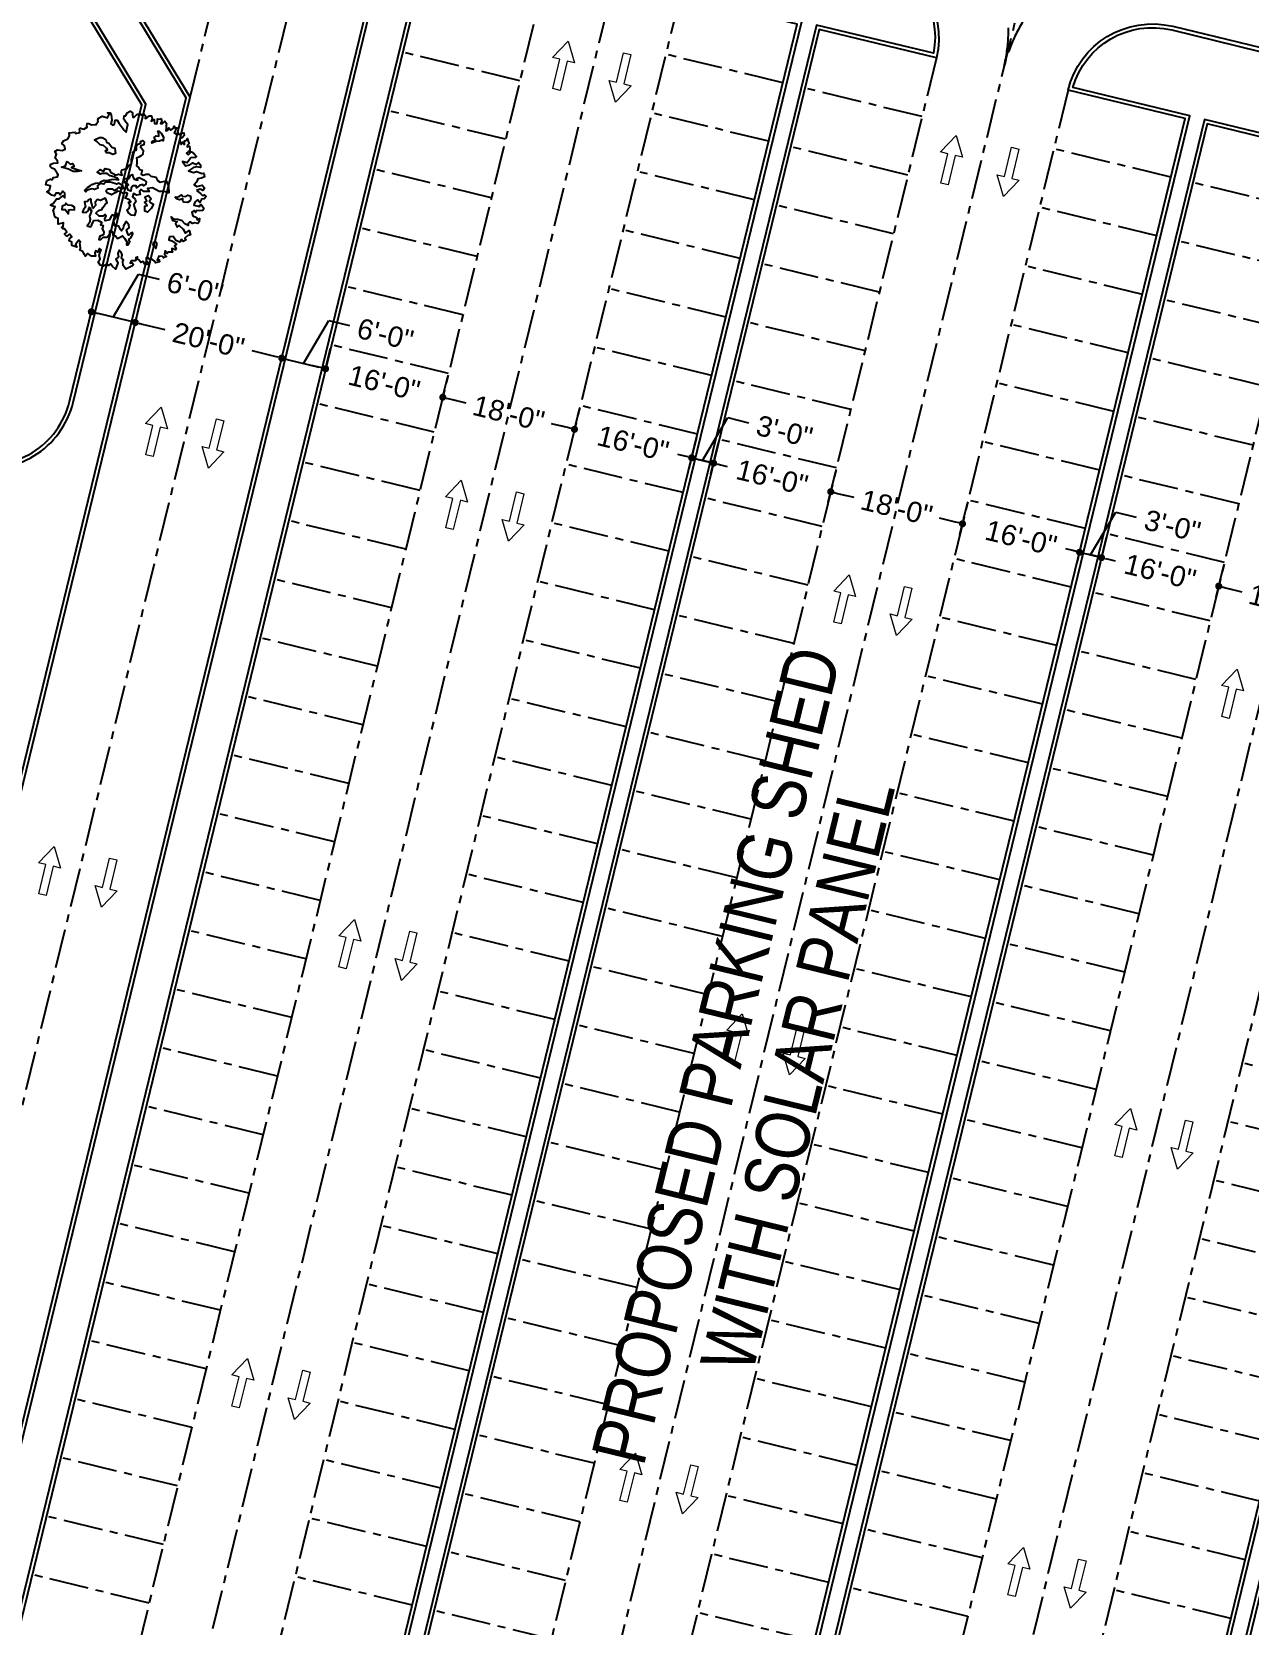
# Model space of a CAD drawing. Header units: inches. Extents: x -48022 to 80112, y -8164 to 5118.
# Drawn here: x 68149 to 70088, y 255 to 2793 of the extents above; entities that cross this region are included whole.
import ezdxf

# ---------------------------------------------------------------- set-up
doc = ezdxf.new("R2010")
doc.units = ezdxf.units.IN
doc.header["$LTSCALE"] = 10
doc.header["$PDMODE"] = 32
doc.linetypes.add('Amconstr', pattern=[9999, 9999, 0])
doc.linetypes.add('CENTER', pattern=[2, 1.25, -0.25, 0.25, -0.25])
doc.layers.add('07--DIM-3', color=3, linetype='Continuous', lineweight=35)
doc.layers.add('1_CAR', color=1, linetype='Continuous', lineweight=0)
for name, color, linetype in [('1_DIM', 1, 'Continuous'), ('1_TEXT', 3, 'Continuous'), ('ROAD CL', 251, 'CENTER'), ('roads & footpath', 161, 'Continuous'), ('trees', 109, 'Continuous'), ('WALL', 4, 'Continuous')]:
    doc.layers.add(name, color=color, linetype=linetype)
doc.styles.add('ARC_IMP 001 1_1', font='ARIALN.TTF', dxfattribs={"height": 0.078125})
doc.styles.get("Standard").update_dxf_attribs({"font": 'sanss___.ttf'})
doc.styles.add('TIME NEW', font='times.ttf')
doc.dimstyles.new('Copy of Dim 1-32', dxfattribs={"dimtxt": 120, "dimasz": 96, "dimexe": 96, "dimexo": 96, "dimgap": 24, "dimtad": 1, "dimdec": 0, "dimzin": 3, "dimdsep": 46, "dimlunit": 4, "dimtxsty": 'TIME NEW', "dimblk": 'ARCHTICK', "dimcen": 24, "dimdle": 96, "dimclrd": 1, "dimclre": 1, "dimclrt": 3, "dimadec": 0, "dimazin": 0, "dimtfac": 1, "dimtdec": 0, "dimtofl": 0, "dimtmove": 0, "dimatfit": 3, "dimfxl": 0, "dimtolj": 1, "dimtzin": 0, "dimarcsym": 0})
doc.dimstyles.new('STANDARD_WS', dxfattribs={"dimscale": 180, "dimtxt": 0.18, "dimasz": 0.0625, "dimexe": 0.1875, "dimexo": 0.0625, "dimgap": 0.09375, "dimtad": 0, "dimdec": 0, "dimzin": 3, "dimdsep": 46, "dimlunit": 4, "dimtxsty": 'Standard', "dimblk": 'DOT', "dimcen": 0.09375, "dimadec": 3, "dimazin": 0, "dimtfac": 1, "dimtdec": 0, "dimtofl": 0, "dimtmove": 1, "dimatfit": 3, "dimldrblk": 'CLOSED', "dimfxl": 0, "dimfrac": 2, "dimtolj": 1, "dimtzin": 3, "dimarcsym": 0})

# ---------------------------------------------------------------- blocks, each defined once
blk = doc.blocks.new('_ArchTick')
at = {"color": 0, "const_width": 0.15}
blk.add_lwpolyline([(-0.5, -0.5), (0.5, 0.5)], dxfattribs=at)
blk = doc.blocks.new('*D17')
at = {"layer": '07--DIM-3', "color": 1, "linetype": 'Amconstr', "lineweight": -2, "transparency": 16777216}
for p, q in [((71848.7, 4872.3), (71815.1, 5117.5)), ((55388.5, 2769.5), (71923.3, 5035.4)), ((55504.2, 2632.4), (55470.6, 2877.6))]:
    blk.add_line(p, q, dxfattribs=at)
at = {"layer": 'Defpoints', "color": 0, "linetype": 'Amconstr', "transparency": 16777216}
for p in [(71828.1, 5022.4), (71861.8, 4777.2), (55517.2, 2537.3)]:
    blk.add_point(p, dxfattribs=at)
at = {"layer": '07--DIM-3', "color": 1, "linetype": 'Amconstr', "lineweight": -2, "transparency": 16777216, "xscale": 96, "yscale": 96, "zscale": 96}
for p, rotation in [((71828.1, 5022.4), 7.80334522776029), ((55483.6, 2782.5), 187.8033452277602)]:
    blk.add_blockref('_ArchTick', p, dxfattribs=dict(at, rotation=rotation))
at = {"layer": '07--DIM-3', "color": 3, "linetype": 'Amconstr', "lineweight": 25, "transparency": 16777216, "insert": (63644.3, 3986.9), "char_height": 120, "attachment_point": 5, "rotation": 7.8033, "style": 'TIME NEW'}
blk.add_mtext('\\A1;1374\'-9"', dxfattribs=at)
blk = doc.blocks.new('*U85')
at = {"layer": 'ROAD CL', "ltscale": 5}
blk.add_line((96.4, 0), (96.4, -192), dxfattribs=at)
blk = doc.blocks.new('*U86')
at = {"layer": 'WALL', "color": 0, "linetype": 'ByBlock', "lineweight": -2, "transparency": 16777216, "rotation": 256.3163327777917}
for p in [(68949.4, 2808.8), (68926.7, 2715.5), (68904, 2622.3), (68881.3, 2529), (68858.6, 2435.7), (68835.9, 2342.4), (68813.2, 2249.2), (68790.5, 2155.9), (68767.8, 2062.6), (68745.1, 1969.3), (68722.3, 1876.1), (68699.6, 1782.8), (68676.9, 1689.5), (68654.2, 1596.2), (68631.5, 1502.9), (68608.8, 1409.7), (68586.1, 1316.4), (68563.4, 1223.1), (68540.7, 1129.8), (68518, 1036.6), (68495.2, 943.3), (68472.5, 850), (68449.8, 756.7), (68427.1, 663.5), (68404.4, 570.2), (68381.7, 476.9), (68359, 383.6)]:
    blk.add_blockref('*U85', p, dxfattribs=at)
blk = doc.blocks.new('*U87')
at = {"layer": 'ROAD CL', "ltscale": 5}
blk.add_line((96.3, 0), (96.3, -192), dxfattribs=at)
blk = doc.blocks.new('*U88')
at = {"layer": 'WALL', "color": 0, "linetype": 'ByBlock', "lineweight": -2, "transparency": 16777216, "rotation": 256.3163001479201}
for p in [(69590.1, 2751.5), (69567.4, 2658.2), (69544.6, 2564.9), (69521.9, 2471.7), (69499.2, 2378.4), (69476.5, 2285.1), (69453.8, 2191.8), (69431.1, 2098.6), (69408.4, 2005.3), (69385.7, 1912), (69363, 1818.7), (69340.3, 1725.5), (69317.5, 1632.2), (69294.8, 1538.9), (69272.1, 1445.6), (69249.4, 1352.4), (69226.7, 1259.1), (69204, 1165.8), (69181.3, 1072.5), (69158.6, 979.3), (69135.9, 886), (69113.2, 792.7), (69090.4, 699.4), (69067.7, 606.2), (69045, 512.9), (69022.3, 419.6), (68999.6, 326.3)]:
    blk.add_blockref('*U87', p, dxfattribs=at)
blk = doc.blocks.new('*U89')
at = {"layer": 'ROAD CL', "ltscale": 5}
blk.add_line((95.8, 192), (95.8, 0), dxfattribs=at)
blk = doc.blocks.new('*U90')
at = {"layer": 'WALL', "color": 0, "linetype": 'ByBlock', "lineweight": -2, "transparency": 16777216, "rotation": 256.3163327777917}
for p in [(69181.9, 2850.3), (69159.2, 2757.1), (69136.4, 2663.8), (69113.7, 2570.5), (69091, 2477.2), (69068.3, 2384), (69045.6, 2290.7), (69022.9, 2197.4), (69000.2, 2104.1), (68977.5, 2010.9), (68954.8, 1917.6), (68932.1, 1824.3), (68909.3, 1731), (68886.6, 1637.8), (68863.9, 1544.5), (68841.2, 1451.2), (68818.5, 1357.9), (68795.8, 1264.7), (68773.1, 1171.4), (68750.4, 1078.1), (68727.7, 984.8), (68705, 891.6), (68682.2, 798.3), (68659.5, 705), (68636.8, 611.7), (68614.1, 518.5), (68591.4, 425.2)]:
    blk.add_blockref('*U89', p, dxfattribs=at)
blk = doc.blocks.new('*U91')
at = {"layer": 'ROAD CL', "ltscale": 5}
blk.add_line((95.8, 192), (95.8, 0), dxfattribs=at)
blk = doc.blocks.new('*U92')
at = {"layer": 'WALL', "color": 0, "linetype": 'ByBlock', "lineweight": -2, "transparency": 16777216, "rotation": 256.3163327777918}
for p in [(69799.8, 2699.9), (69777.1, 2606.6), (69754.4, 2513.3), (69731.7, 2420.1), (69709, 2326.8), (69686.3, 2233.5), (69663.5, 2140.2), (69640.8, 2047), (69618.1, 1953.7), (69595.4, 1860.4), (69572.7, 1767.1), (69550, 1673.9), (69527.3, 1580.6), (69504.6, 1487.3), (69481.9, 1394), (69459.2, 1300.8), (69436.4, 1207.5), (69413.7, 1114.2), (69391, 1020.9), (69368.3, 927.7), (69345.6, 834.4), (69322.9, 741.1), (69300.2, 647.8), (69277.5, 554.6), (69254.8, 461.3), (69232.1, 368)]:
    blk.add_blockref('*U91', p, dxfattribs=at)
blk = doc.blocks.new('*U93')
at = {"layer": 'ROAD CL', "ltscale": 5}
blk.add_line((96.3, 0), (96.3, -192), dxfattribs=at)
blk = doc.blocks.new('*U94')
at = {"layer": 'WALL', "color": 0, "linetype": 'ByBlock', "lineweight": -2, "transparency": 16777216, "rotation": 256.3163327777918}
for p in [(70208, 2601), (70185.3, 2507.8), (70162.6, 2414.5), (70139.9, 2321.2), (70117.2, 2227.9), (70094.5, 2134.7), (70071.8, 2041.4), (70049, 1948.1), (70026.3, 1854.8), (70003.6, 1761.6), (69980.9, 1668.3), (69958.2, 1575), (69935.5, 1481.7), (69912.8, 1388.5), (69890.1, 1295.2), (69867.4, 1201.9), (69844.7, 1108.6), (69821.9, 1015.4), (69799.2, 922.1), (69776.5, 828.8), (69753.8, 735.5), (69731.1, 642.3), (69708.4, 549), (69685.7, 455.7), (69663, 362.4)]:
    blk.add_blockref('*U93', p, dxfattribs=at)
blk = doc.blocks.new('*U95')
at = {"layer": 'ROAD CL', "ltscale": 5}
blk.add_line((95.8, 192), (95.8, 0), dxfattribs=at)
blk = doc.blocks.new('*U96')
at = {"layer": 'WALL', "color": 0, "linetype": 'ByBlock', "lineweight": -2, "transparency": 16777216, "rotation": 256.3163327777918}
for p in [(70099.8, 1243.6), (70077.1, 1150.3), (70054.4, 1057), (70031.7, 963.8), (70009, 870.5), (69986.3, 777.2), (69963.6, 683.9), (69940.8, 590.7), (69918.1, 497.4), (69895.4, 404.1)]:
    blk.add_blockref('*U95', p, dxfattribs=at)
blk = doc.blocks.new('Arpls006')
at = {"color": 0, "linetype": 'ByBlock'}
for points in [[(0.447, -0.01), (0.473, -0.029), (0.486, -0.042), (0.499, -0.037), (0.509, -0.049), (0.495, -0.063), (0.479, -0.065), (0.468, -0.087), (0.453, -0.07), (0.436, -0.085), (0.431, -0.103), (0.468, -0.112), (0.459, -0.112), (0.477, -0.099), (0.493, -0.122), (0.486, -0.138), (0.466, -0.14), (0.45, -0.138), (0.441, -0.151), (0.432, -0.138), (0.418, -0.148), (0.423, -0.171), (0.447, -0.181), (0.452, -0.196), (0.466, -0.189), (0.464, -0.21), (0.455, -0.219), (0.437, -0.216), (0.421, -0.219), (0.404, -0.21), (0.395, -0.219), (0.393, -0.233), (0.373, -0.223), (0.355, -0.203), (0.328, -0.194), (0.305, -0.192), (0.285, -0.178), (0.294, -0.201), (0.325, -0.208), (0.314, -0.223), (0.325, -0.244), (0.337, -0.232), (0.362, -0.257), (0.377, -0.282), (0.4, -0.264), (0.409, -0.292), (0.391, -0.296), (0.373, -0.314), (0.382, -0.325), (0.362, -0.334), (0.352, -0.321), (0.341, -0.339), (0.316, -0.328), (0.298, -0.303), (0.275, -0.305), (0.271, -0.325), (0.291, -0.33), (0.32, -0.352), (0.307, -0.362), (0.318, -0.379), (0.314, -0.387), (0.291, -0.38), (0.289, -0.391), (0.294, -0.403), (0.282, -0.403), (0.267, -0.403), (0.261, -0.411), (0.248, -0.395), (0.244, -0.418), (0.257, -0.43), (0.237, -0.439), (0.23, -0.43), (0.207, -0.428), (0.196, -0.454), (0.209, -0.452), (0.212, -0.465), (0.185, -0.471), (0.178, -0.459), (0.158, -0.443), (0.15, -0.454), (0.14, -0.438), (0.126, -0.439), (0.126, -0.461), (0.146, -0.47), (0.135, -0.481), (0.119, -0.479), (0.108, -0.463), (0.092, -0.468), (0.08, -0.452), (0.06, -0.436), (0.071, -0.432), (0.056, -0.459), (0.031, -0.459), (0.024, -0.473), (0.037, -0.47), (0.045, -0.482), (0.04, -0.49), (-0.004, -0.511), (-0.02, -0.487), (-0.023, -0.463), (-0.017, -0.452), (-0.031, -0.441), (-0.026, -0.42), (-0.033, -0.402), (-0.046, -0.391), (-0.055, -0.411), (-0.05, -0.432), (-0.067, -0.447), (-0.06, -0.457), (-0.053, -0.473), (-0.069, -0.511), (-0.087, -0.493), (-0.101, -0.477), (-0.114, -0.487), (-0.126, -0.477), (-0.148, -0.491), (-0.166, -0.486), (-0.18, -0.465), (-0.166, -0.445), (-0.174, -0.425), (-0.166, -0.403), (-0.16, -0.387), (-0.171, -0.379), (-0.183, -0.403), (-0.194, -0.393), (-0.2, -0.406), (-0.196, -0.428), (-0.221, -0.428), (-0.246, -0.411), (-0.261, -0.428), (-0.271, -0.412), (-0.278, -0.398), (-0.296, -0.391), (-0.291, -0.38), (-0.294, -0.357), (-0.296, -0.344), (-0.291, -0.339), (-0.302, -0.327), (-0.323, -0.354), (-0.316, -0.37), (-0.348, -0.36), (-0.348, -0.339), (-0.364, -0.33), (-0.359, -0.311), (-0.347, -0.305), (-0.363, -0.289), (-0.38, -0.301), (-0.382, -0.301), (-0.393, -0.287), (-0.379, -0.275), (-0.393, -0.253), (-0.404, -0.255), (-0.412, -0.244), (-0.402, -0.239), (-0.4, -0.216), (-0.434, -0.225), (-0.434, -0.207), (-0.434, -0.189), (-0.445, -0.185), (-0.455, -0.178), (-0.458, -0.169), (-0.463, -0.14), (-0.468, -0.137), (-0.464, -0.133), (-0.454, -0.114), (-0.474, -0.108), (-0.482, -0.101), (-0.463, -0.09), (-0.445, -0.063), (-0.427, -0.063), (-0.404, -0.043), (-0.391, -0.056), (-0.391, -0.027), (-0.404, -0.013), (-0.422, -0.038), (-0.429, -0.027), (-0.45, -0.027), (-0.458, -0.043), (-0.475, -0.04), (-0.482, -0.033), (-0.506, -0.019), (-0.49, -0.008), (-0.482, 0.019), (-0.513, 0.026), (-0.507, 0.055), (-0.484, 0.062), (-0.472, 0.058), (-0.464, 0.074), (-0.438, 0.078), (-0.434, 0.09), (-0.441, 0.101), (-0.458, 0.126), (-0.475, 0.132), (-0.486, 0.144), (-0.48, 0.159), (-0.464, 0.164), (-0.436, 0.166), (-0.438, 0.18), (-0.454, 0.196), (-0.445, 0.221), (-0.455, 0.239), (-0.439, 0.25), (-0.409, 0.246), (-0.389, 0.253), (-0.393, 0.275), (-0.411, 0.289), (-0.4, 0.307), (-0.373, 0.32), (-0.361, 0.339), (-0.364, 0.357), (-0.325, 0.361), (-0.323, 0.354), (-0.296, 0.359), (-0.296, 0.37), (-0.298, 0.384), (-0.293, 0.388), (-0.291, 0.388), (-0.271, 0.381), (-0.25, 0.393), (-0.252, 0.4), (-0.25, 0.418), (-0.239, 0.418), (-0.221, 0.409), (-0.189, 0.411), (-0.189, 0.417), (-0.18, 0.429), (-0.182, 0.438), (-0.177, 0.452), (-0.153, 0.463), (-0.119, 0.454), (-0.11, 0.474), (-0.119, 0.485), (-0.103, 0.485), (-0.096, 0.472), (-0.092, 0.439), (-0.098, 0.415), (-0.087, 0.406), (-0.076, 0.413), (-0.072, 0.438), (-0.058, 0.439), (-0.046, 0.417), (-0.013, 0.374), (-0.001, 0.363), (0.01, 0.411), (-0.004, 0.425), (-0.015, 0.445), (-0.013, 0.466), (-0.003, 0.465)], [(-0.003, 0.465), (0.006, 0.486), (0.024, 0.495), (0.039, 0.485), (0.039, 0.472), (0.042, 0.458), (0.051, 0.458), (0.067, 0.474), (0.088, 0.481), (0.092, 0.472), (0.101, 0.472), (0.112, 0.479), (0.123, 0.465), (0.121, 0.45), (0.128, 0.452), (0.148, 0.465), (0.16, 0.466), (0.164, 0.45), (0.158, 0.433), (0.178, 0.443), (0.18, 0.417), (0.194, 0.415), (0.198, 0.433), (0.198, 0.447), (0.217, 0.445), (0.223, 0.449), (0.226, 0.433), (0.217, 0.418), (0.231, 0.418), (0.246, 0.433), (0.257, 0.418), (0.253, 0.404), (0.253, 0.39), (0.251, 0.371), (0.264, 0.375), (0.271, 0.39), (0.284, 0.375), (0.3, 0.388), (0.305, 0.4), (0.31, 0.39), (0.323, 0.39), (0.314, 0.374), (0.305, 0.357), (0.321, 0.345), (0.328, 0.359), (0.334, 0.347), (0.35, 0.354), (0.366, 0.357), (0.369, 0.341), (0.357, 0.327), (0.342, 0.32), (0.342, 0.304), (0.35, 0.284), (0.357, 0.298), (0.371, 0.284), (0.371, 0.306), (0.385, 0.311), (0.389, 0.322), (0.395, 0.302), (0.4, 0.289), (0.389, 0.279), (0.388, 0.268), (0.402, 0.273), (0.404, 0.255), (0.404, 0.244), (0.393, 0.237), (0.384, 0.228), (0.393, 0.217), (0.404, 0.228), (0.415, 0.236), (0.432, 0.223), (0.448, 0.207), (0.441, 0.201), (0.412, 0.198), (0.398, 0.182), (0.388, 0.166), (0.357, 0.176), (0.377, 0.148), (0.404, 0.153), (0.423, 0.166), (0.447, 0.155), (0.459, 0.169), (0.472, 0.153), (0.472, 0.137), (0.45, 0.141), (0.429, 0.137), (0.396, 0.116), (0.429, 0.105), (0.447, 0.112), (0.484, 0.098), (0.493, 0.1), (0.499, 0.078), (0.479, 0.068), (0.455, 0.064), (0.448, 0.044), (0.432, 0.026), (0.45, 0.015), (0.484, 0.024), (0.499, 0.008), (0.488, -0.01), (0.47, -0.001), (0.447, -0.01)]]:
    blk.add_lwpolyline(points, dxfattribs=at)
for points in [[(-0.171, 0.327), (-0.153, 0.329), (-0.13, 0.316), (-0.126, 0.298), (-0.112, 0.291), (-0.092, 0.266), (-0.073, 0.261), (-0.069, 0.227), (-0.085, 0.22), (-0.11, 0.23), (-0.126, 0.23), (-0.133, 0.245), (-0.119, 0.25), (-0.126, 0.261), (-0.146, 0.277), (-0.167, 0.281), (-0.187, 0.302), (-0.203, 0.314)], [(0.175, 0.325), (0.191, 0.338), (0.207, 0.336), (0.207, 0.352), (0.2, 0.368), (0.209, 0.368), (0.221, 0.356), (0.237, 0.331), (0.235, 0.307), (0.226, 0.311), (0.212, 0.304), (0.187, 0.302), (0.162, 0.291), (0.166, 0.304), (0.185, 0.314)], [(-0.377, 0.177), (-0.357, 0.159), (-0.343, 0.162), (-0.332, 0.144), (-0.35, 0.137), (-0.314, 0.123), (-0.285, 0.116), (-0.31, 0.112), (-0.339, 0.112), (-0.368, 0.126), (-0.413, 0.139), (-0.388, 0.148)], [(-0.371, -0.103), (-0.386, -0.09), (-0.391, -0.103), (-0.409, -0.11), (-0.411, -0.13), (-0.389, -0.131), (-0.368, -0.158), (-0.366, -0.133), (-0.352, -0.13), (-0.33, -0.133), (-0.33, -0.115), (-0.348, -0.105)], [(0.309, -0.051), (0.32, -0.052), (0.336, -0.049), (0.352, -0.038), (0.356, -0.045), (0.379, -0.049), (0.391, -0.04), (0.407, -0.044), (0.411, -0.058), (0.407, -0.076), (0.389, -0.087), (0.366, -0.085), (0.363, -0.083), (0.359, -0.074), (0.359, -0.062), (0.338, -0.07), (0.32, -0.063)], [(0.196, -0.351), (0.185, -0.337), (0.171, -0.343), (0.169, -0.355), (0.182, -0.366), (0.187, -0.379)]]:
    blk.add_lwpolyline(points, close=True, dxfattribs=at)
at = {"layer": 'trees', "color": 32, "linetype": 'ByBlock'}
for points in [[(-0.266, -0.009), (-0.248, 0.01), (-0.23, 0.021), (-0.219, 0.028), (-0.196, 0.037), (-0.169, 0.039), (-0.164, 0.046), (-0.142, 0.057), (-0.124, 0.055), (-0.094, 0.061), (-0.076, 0.062), (-0.049, 0.059), (-0.058, 0.069), (-0.08, 0.077), (-0.103, 0.084), (-0.121, 0.098), (-0.153, 0.098), (-0.165, 0.094), (-0.185, 0.107), (-0.167, 0.123), (-0.146, 0.114), (-0.135, 0.13), (-0.108, 0.123), (-0.101, 0.107), (-0.076, 0.094), (-0.07, 0.087), (-0.049, 0.094), (-0.027, 0.089), (-0.033, 0.109), (-0.026, 0.121), (0.003, 0.13), (0.014, 0.148), (0.032, 0.161), (0.032, 0.19), (0.037, 0.206), (0.044, 0.225), (0.039, 0.232), (0.049, 0.243), (0.065, 0.25), (0.065, 0.266), (0.067, 0.281), (0.092, 0.295), (0.091, 0.302), (0.105, 0.309), (0.114, 0.3), (0.112, 0.281), (0.092, 0.274), (0.091, 0.264), (0.096, 0.259), (0.107, 0.247), (0.105, 0.222), (0.091, 0.209), (0.08, 0.202), (0.065, 0.197), (0.067, 0.184), (0.067, 0.166), (0.065, 0.148), (0.078, 0.136), (0.083, 0.123), (0.101, 0.12), (0.094, 0.094), (0.107, 0.087), (0.126, 0.094), (0.144, 0.094), (0.157, 0.082), (0.187, 0.075), (0.198, 0.053), (0.216, 0.043), (0.253, 0.051), (0.268, 0.018), (0.271, -0.024), (0.241, -0.017), (0.209, -0.017), (0.166, 0.007), (0.134, 0.003), (0.146, -0.017), (0.112, -0.017), (0.094, -0.004), (0.085, -0.017), (0.089, -0.035), (0.065, -0.04), (0.046, -0.029), (0.04, -0.051), (0.057, -0.065), (0.06, -0.083), (0.048, -0.099), (0.053, -0.119), (0.06, -0.142), (0.053, -0.17), (0.033, -0.167), (0.014, -0.153), (0.005, -0.133), (0.019, -0.124), (0.024, -0.104), (0.014, -0.084), (0.028, -0.081), (0.016, -0.067), (-0.008, -0.058), (0.003, -0.042), (0.008, -0.029), (-0.001, -0.025), (-0.02, -0.029), (-0.033, -0.018), (-0.054, -0.015), (-0.07, -0.024), (-0.094, -0.038), (-0.121, -0.025), (-0.128, -0.009), (-0.117, 0), (-0.09, 0), (-0.078, -0.009), (-0.058, 0), (-0.047, 0.012), (-0.031, 0), (-0.019, 0.005), (-0.02, 0.018), (-0.031, 0.026), (-0.045, 0.037), (-0.062, 0.03), (-0.074, 0.035), (-0.103, 0.044), (-0.133, 0.043), (-0.144, 0.03), (-0.165, 0.034), (-0.183, 0.023), (-0.182, 0.005), (-0.203, -0.004), (-0.217, 0.001), (-0.25, -0.008), (-0.258, -0.018)], [(0.019, 0.066), (0.028, 0.087), (0.039, 0.093), (0.042, 0.078), (0.049, 0.062), (0.074, 0.057), (0.065, 0.067), (0.082, 0.073), (0.112, 0.058), (0.126, 0.046), (0.125, 0.03), (0.11, 0.021), (0.105, 0.028), (0.085, 0.023), (0.065, 0.008), (0.062, 0.019), (0.042, 0.019), (0.031, 0.005), (0.028, -0.015), (0.012, -0.008), (0.003, 0.015), (0.013, 0.026), (-0.008, 0.039), (-0.015, 0.066)], [(-0.223, -0.062), (-0.243, -0.072), (-0.248, -0.079), (-0.266, -0.081), (-0.261, -0.115), (-0.273, -0.13), (-0.28, -0.148), (-0.255, -0.151), (-0.241, -0.138), (-0.237, -0.115), (-0.221, -0.142), (-0.234, -0.174), (-0.23, -0.192), (-0.234, -0.216), (-0.25, -0.235), (-0.228, -0.241), (-0.219, -0.228), (-0.207, -0.201), (-0.182, -0.199), (-0.157, -0.214), (-0.165, -0.228), (-0.148, -0.232), (-0.153, -0.253), (-0.144, -0.273), (-0.146, -0.293), (-0.169, -0.3), (-0.176, -0.321), (-0.162, -0.321), (-0.148, -0.307), (-0.123, -0.307), (-0.105, -0.285), (-0.106, -0.266), (-0.096, -0.262), (-0.085, -0.277), (-0.085, -0.294), (-0.069, -0.298), (-0.056, -0.316), (-0.044, -0.309), (-0.024, -0.298), (-0.012, -0.314), (0.003, -0.336), (0.001, -0.357), (0.012, -0.355), (0.023, -0.337), (0.015, -0.323), (0.028, -0.312), (0.042, -0.289), (0.04, -0.277), (0.028, -0.282), (0.013, -0.294), (0.008, -0.28), (0.001, -0.26), (0.019, -0.248), (0.015, -0.228), (-0.001, -0.207), (-0.008, -0.217), (-0.019, -0.235), (-0.02, -0.251), (-0.03, -0.266), (-0.038, -0.259), (-0.048, -0.237), (-0.074, -0.235), (-0.078, -0.219), (-0.08, -0.198), (-0.067, -0.18), (-0.056, -0.162), (-0.062, -0.155), (-0.078, -0.171), (-0.089, -0.165), (-0.099, -0.178), (-0.108, -0.196), (-0.135, -0.203), (-0.137, -0.189), (-0.128, -0.174), (-0.137, -0.162), (-0.149, -0.173), (-0.173, -0.174), (-0.194, -0.155), (-0.178, -0.137), (-0.157, -0.131), (-0.148, -0.115), (-0.135, -0.099), (-0.121, -0.088), (-0.128, -0.07), (-0.135, -0.058), (-0.148, -0.065), (-0.165, -0.074), (-0.183, -0.067), (-0.198, -0.085), (-0.196, -0.106), (-0.214, -0.124), (-0.219, -0.094), (-0.223, -0.081)], [(0.119, -0.051), (0.142, -0.042), (0.158, -0.063), (0.148, -0.078), (0.155, -0.087), (0.173, -0.097), (0.158, -0.124), (0.135, -0.148), (0.117, -0.142), (0.117, -0.11), (0.133, -0.106), (0.115, -0.085), (0.13, -0.076)]]:
    blk.add_lwpolyline(points, close=True, dxfattribs=at)
blk = doc.blocks.new('_Dot')
at = {"color": 0, "linetype": 'ByBlock', "lineweight": -2}
blk.add_line((-0.5, 0), (-1, 0), dxfattribs=at)
at = {"color": 0, "linetype": 'ByBlock', "const_width": 0.5}
blk.add_lwpolyline([(-0.25, 0, 1), (0.25, 0, 1)], format="xyb", close=True, dxfattribs=at)
blk = doc.blocks.new('*D145')
at = {"layer": '1_DIM', "color": 0, "lineweight": -2, "transparency": 16777216}
for p, q in [((68314.8, 2332.8), (68322.2, 2362.9)), ((68325.1, 2327.5), (68361.2, 2318.7)), ((68536.4, 2276), (68500.3, 2284.8)), ((68548, 2276), (68555.3, 2306.1))]:
    blk.add_line(p, q, dxfattribs=at)
at = {"layer": 'Defpoints', "color": 0, "transparency": 16777216}
for p in [(68312.2, 2321.8), (68545.3, 2265.1), (68547.4, 2273.3)]:
    blk.add_point(p, dxfattribs=at)
at = {"layer": '1_DIM', "color": 0, "lineweight": -2, "transparency": 16777216, "xscale": 11.25, "yscale": 11.25, "zscale": 11.25}
for p, rotation in [((68314.2, 2330.1), 166.3163232205696), ((68547.4, 2273.3), 346.3163232205696)]:
    blk.add_blockref('_Dot', p, dxfattribs=dict(at, rotation=rotation))
at = {"layer": '1_DIM', "color": 0, "transparency": 16777216, "insert": (68430.8, 2301.7), "char_height": 32.4, "attachment_point": 5, "rotation": 346.3163}
blk.add_mtext('\\A1;20\'-0"', dxfattribs=at)
blk = doc.blocks.new('_Closed')
at = {"color": 0, "linetype": 'ByBlock', "lineweight": -2}
for p, q in [((-1, 0.17), (0, 0)), ((-1, 0.17), (-1, -0.17)), ((0, 0), (-1, -0.17)), ((0, 0), (-1, 0))]:
    blk.add_line(p, q, dxfattribs=at)
blk = doc.blocks.new('*D146')
at = {"layer": '1_DIM', "color": 0, "lineweight": -2, "transparency": 16777216}
for p, q in [((68582.3, 2264.8), (68622.3, 2333.1)), ((68622.3, 2333.1), (68655.1, 2325.1)), ((68548, 2276), (68555.3, 2306.1)), ((68616.6, 2253.4), (68625.3, 2289.1)), ((68558.3, 2270.7), (68606.4, 2259))]:
    blk.add_line(p, q, dxfattribs=at)
at = {"layer": 'Defpoints', "color": 0, "transparency": 16777216}
for p in [(68545.3, 2265.1), (68613.9, 2242.5), (68617.3, 2256.3)]:
    blk.add_point(p, dxfattribs=at)
at = {"layer": '1_DIM', "color": 0, "lineweight": -2, "transparency": 16777216, "xscale": 11.25, "yscale": 11.25, "zscale": 11.25}
for p, rotation in [((68547.4, 2273.3), 166.3163232205696), ((68617.3, 2256.3), 346.3163232205697)]:
    blk.add_blockref('_Dot', p, dxfattribs=dict(at, rotation=rotation))
at = {"layer": '1_DIM', "color": 0, "transparency": 16777216, "insert": (68712.5, 2311.1), "char_height": 32.4, "attachment_point": 5, "rotation": 346.3163}
blk.add_mtext('\\A1;6\'-0"', dxfattribs=at)
blk = doc.blocks.new('*D147')
at = {"layer": '1_DIM', "color": 0, "lineweight": -2, "transparency": 16777216}
for p, q in [((68616.6, 2253.4), (68625.3, 2289.1)), ((68606.4, 2259), (68595.5, 2261.6)), ((68803.2, 2208), (68811.9, 2243.7)), ((68814.8, 2208.2), (68825.7, 2205.6))]:
    blk.add_line(p, q, dxfattribs=at)
at = {"layer": 'Defpoints', "color": 0, "transparency": 16777216}
for p in [(68613.9, 2242.5), (68803.9, 2210.9), (68800.5, 2197)]:
    blk.add_point(p, dxfattribs=at)
at = {"layer": '1_DIM', "color": 0, "lineweight": -2, "transparency": 16777216, "xscale": 11.25, "yscale": 11.25, "zscale": 11.25}
for p, rotation in [((68617.3, 2256.3), 346.3163232205697), ((68803.9, 2210.9), 166.3163232205696)]:
    blk.add_blockref('_Dot', p, dxfattribs=dict(at, rotation=rotation))
at = {"layer": '1_DIM', "color": 0, "transparency": 16777216, "insert": (68710.6, 2233.6), "char_height": 32.4, "attachment_point": 5, "rotation": 346.3163}
blk.add_mtext('\\A1;16\'-0"', dxfattribs=at)
blk = doc.blocks.new('*D148')
at = {"layer": '1_DIM', "color": 0, "lineweight": -2, "transparency": 16777216}
for p, q in [((68803.2, 2208), (68811.9, 2243.7)), ((68814.8, 2208.2), (68840.7, 2201.9)), ((69013, 2156.9), (69021.7, 2192.6)), ((69002.8, 2162.5), (68976.9, 2168.8))]:
    blk.add_line(p, q, dxfattribs=at)
at = {"layer": 'Defpoints', "color": 0, "transparency": 16777216}
for p in [(68800.5, 2197), (69013.7, 2159.8), (69010.4, 2145.9)]:
    blk.add_point(p, dxfattribs=at)
at = {"layer": '1_DIM', "color": 0, "lineweight": -2, "transparency": 16777216, "xscale": 11.25, "yscale": 11.25, "zscale": 11.25}
for p, rotation in [((68803.9, 2210.9), 166.3163232205696), ((69013.7, 2159.8), 346.3163232205697)]:
    blk.add_blockref('_Dot', p, dxfattribs=dict(at, rotation=rotation))
at = {"layer": '1_DIM', "color": 0, "transparency": 16777216, "insert": (68908.8, 2185.3), "char_height": 32.4, "attachment_point": 5, "rotation": 346.3163}
blk.add_mtext('\\A1;18\'-0"', dxfattribs=at)
blk = doc.blocks.new('*D149')
at = {"layer": '1_DIM', "color": 0, "lineweight": -2, "transparency": 16777216}
for p, q in [((69013, 2156.9), (69021.7, 2192.6)), ((69002.8, 2162.5), (68991.9, 2165.1)), ((69196.1, 2097.4), (69208.3, 2147.2)), ((69211.2, 2111.7), (69222.1, 2109.1))]:
    blk.add_line(p, q, dxfattribs=at)
at = {"layer": 'Defpoints', "color": 0, "transparency": 16777216}
for p in [(69010.4, 2145.9), (69200.3, 2114.4), (69193.5, 2086.5)]:
    blk.add_point(p, dxfattribs=at)
at = {"layer": '1_DIM', "color": 0, "lineweight": -2, "transparency": 16777216, "xscale": 11.25, "yscale": 11.25, "zscale": 11.25}
for p, rotation in [((69013.7, 2159.8), 346.3163232205697), ((69200.3, 2114.4), 166.3163232205696)]:
    blk.add_blockref('_Dot', p, dxfattribs=dict(at, rotation=rotation))
at = {"layer": '1_DIM', "color": 0, "transparency": 16777216, "insert": (69107, 2137.1), "char_height": 32.4, "attachment_point": 5, "rotation": 346.3163}
blk.add_mtext('\\A1;16\'-0"', dxfattribs=at)
blk = doc.blocks.new('*D150')
at = {"layer": '1_DIM', "color": 0, "lineweight": -2, "transparency": 16777216}
for p, q in [((69217.8, 2110.1), (69257.8, 2178.4)), ((69257.8, 2178.4), (69290.6, 2170.4)), ((69196.1, 2097.4), (69208.3, 2147.2)), ((69231.1, 2088.9), (69243.2, 2138.6)), ((69189.4, 2117), (69178.4, 2119.7)), ((69200.3, 2114.4), (69235.3, 2105.9)), ((69246.2, 2103.2), (69257.1, 2100.5))]:
    blk.add_line(p, q, dxfattribs=at)
at = {"layer": 'Defpoints', "color": 0, "transparency": 16777216}
for p in [(69193.5, 2086.5), (69235.3, 2105.9), (69228.5, 2077.9)]:
    blk.add_point(p, dxfattribs=at)
at = {"layer": '1_DIM', "color": 0, "lineweight": -2, "transparency": 16777216, "xscale": 11.25, "yscale": 11.25, "zscale": 11.25}
for p, rotation in [((69200.3, 2114.4), 346.3163232205697), ((69235.3, 2105.9), 166.3163232205696)]:
    blk.add_blockref('_Dot', p, dxfattribs=dict(at, rotation=rotation))
at = {"layer": '1_DIM', "color": 0, "transparency": 16777216, "insert": (69348.2, 2156.4), "char_height": 32.4, "attachment_point": 5, "rotation": 346.3163}
blk.add_mtext('\\A1;3\'-0"', dxfattribs=at)
blk = doc.blocks.new('*D151')
at = {"layer": '1_DIM', "color": 0, "lineweight": -2, "transparency": 16777216}
for p, q in [((69231.1, 2088.9), (69243.2, 2138.6)), ((69224.3, 2108.5), (69213.4, 2111.2)), ((69417.7, 2043.5), (69429.8, 2093.2)), ((69432.7, 2057.8), (69443.7, 2055.1))]:
    blk.add_line(p, q, dxfattribs=at)
at = {"layer": 'Defpoints', "color": 0, "transparency": 16777216}
for p in [(69228.5, 2077.9), (69421.8, 2060.4), (69415, 2032.5)]:
    blk.add_point(p, dxfattribs=at)
at = {"layer": '1_DIM', "color": 0, "lineweight": -2, "transparency": 16777216, "xscale": 11.25, "yscale": 11.25, "zscale": 11.25}
for p, rotation in [((69235.3, 2105.9), 346.3163232205697), ((69421.8, 2060.4), 166.3163232205696)]:
    blk.add_blockref('_Dot', p, dxfattribs=dict(at, rotation=rotation))
at = {"layer": '1_DIM', "color": 0, "transparency": 16777216, "insert": (69328.5, 2083.1), "char_height": 32.4, "attachment_point": 5, "rotation": 346.3163}
blk.add_mtext('\\A1;16\'-0"', dxfattribs=at)
blk = doc.blocks.new('*D152')
at = {"layer": '1_DIM', "color": 0, "lineweight": -2, "transparency": 16777216}
for p, q in [((69417.7, 2043.5), (69429.8, 2093.2)), ((69432.7, 2057.8), (69458.7, 2051.5)), ((69627.5, 1992.4), (69639.7, 2042.1)), ((69620.7, 2012), (69594.8, 2018.3))]:
    blk.add_line(p, q, dxfattribs=at)
at = {"layer": 'Defpoints', "color": 0, "transparency": 16777216}
for p in [(69415, 2032.5), (69631.7, 2009.3), (69624.9, 1981.4)]:
    blk.add_point(p, dxfattribs=at)
at = {"layer": '1_DIM', "color": 0, "lineweight": -2, "transparency": 16777216, "xscale": 11.25, "yscale": 11.25, "zscale": 11.25}
for p, rotation in [((69421.8, 2060.4), 166.3163232205696), ((69631.7, 2009.3), 346.3163232205697)]:
    blk.add_blockref('_Dot', p, dxfattribs=dict(at, rotation=rotation))
at = {"layer": '1_DIM', "color": 0, "transparency": 16777216, "insert": (69526.7, 2034.9), "char_height": 32.4, "attachment_point": 5, "rotation": 346.3163}
blk.add_mtext('\\A1;18\'-0"', dxfattribs=at)
blk = doc.blocks.new('*D153')
at = {"layer": '1_DIM', "color": 0, "lineweight": -2, "transparency": 16777216}
for p, q in [((69627.5, 1992.4), (69639.7, 2042.1)), ((69620.7, 2012), (69609.8, 2014.7)), ((69814.1, 1946.9), (69826.2, 1996.7)), ((69829.2, 1961.3), (69840.1, 1958.6))]:
    blk.add_line(p, q, dxfattribs=at)
at = {"layer": 'Defpoints', "color": 0, "transparency": 16777216}
for p in [(69624.9, 1981.4), (69818.2, 1963.9), (69811.4, 1936)]:
    blk.add_point(p, dxfattribs=at)
at = {"layer": '1_DIM', "color": 0, "lineweight": -2, "transparency": 16777216, "xscale": 11.25, "yscale": 11.25, "zscale": 11.25}
for p, rotation in [((69631.7, 2009.3), 346.3163232205697), ((69818.2, 1963.9), 166.3163232205696)]:
    blk.add_blockref('_Dot', p, dxfattribs=dict(at, rotation=rotation))
at = {"layer": '1_DIM', "color": 0, "transparency": 16777216, "insert": (69725, 1986.6), "char_height": 32.4, "attachment_point": 5, "rotation": 346.3163}
blk.add_mtext('\\A1;16\'-0"', dxfattribs=at)
blk = doc.blocks.new('*D154')
at = {"layer": '1_DIM', "color": 0, "lineweight": -2, "transparency": 16777216}
for p, q in [((69835.7, 1959.7), (69875.7, 2027.9)), ((69875.7, 2027.9), (69908.5, 2019.9)), ((69814.1, 1946.9), (69826.2, 1996.7)), ((69849.1, 1938.4), (69861.2, 1988.2)), ((69807.3, 1966.6), (69796.4, 1969.2)), ((69818.2, 1963.9), (69853.2, 1955.4)), ((69864.1, 1952.7), (69875.1, 1950.1))]:
    blk.add_line(p, q, dxfattribs=at)
at = {"layer": 'Defpoints', "color": 0, "transparency": 16777216}
for p in [(69853.2, 1955.4), (69811.4, 1936), (69846.4, 1927.5)]:
    blk.add_point(p, dxfattribs=at)
at = {"layer": '1_DIM', "color": 0, "lineweight": -2, "transparency": 16777216, "xscale": 11.25, "yscale": 11.25, "zscale": 11.25}
for p, rotation in [((69818.2, 1963.9), 346.3163232205697), ((69853.2, 1955.4), 166.3163232205696)]:
    blk.add_blockref('_Dot', p, dxfattribs=dict(at, rotation=rotation))
at = {"layer": '1_DIM', "color": 0, "transparency": 16777216, "insert": (69966.1, 2005.9), "char_height": 32.4, "attachment_point": 5, "rotation": 346.3163}
blk.add_mtext('\\A1;3\'-0"', dxfattribs=at)
blk = doc.blocks.new('*D155')
at = {"layer": '1_DIM', "color": 0, "lineweight": -2, "transparency": 16777216}
for p, q in [((69849.1, 1938.4), (69861.2, 1988.2)), ((69842.3, 1958.1), (69831.3, 1960.7)), ((70035.6, 1893), (70047.7, 1942.8)), ((70050.7, 1907.3), (70061.6, 1904.7))]:
    blk.add_line(p, q, dxfattribs=at)
at = {"layer": 'Defpoints', "color": 0, "transparency": 16777216}
for p in [(69846.4, 1927.5), (70039.8, 1910), (70033, 1882.1)]:
    blk.add_point(p, dxfattribs=at)
at = {"layer": '1_DIM', "color": 0, "lineweight": -2, "transparency": 16777216, "xscale": 11.25, "yscale": 11.25, "zscale": 11.25}
for p, rotation in [((69853.2, 1955.4), 346.3163232205697), ((70039.8, 1910), 166.3163232205696)]:
    blk.add_blockref('_Dot', p, dxfattribs=dict(at, rotation=rotation))
at = {"layer": '1_DIM', "color": 0, "transparency": 16777216, "insert": (69946.5, 1932.7), "char_height": 32.4, "attachment_point": 5, "rotation": 346.3163}
blk.add_mtext('\\A1;16\'-0"', dxfattribs=at)
blk = doc.blocks.new('*D156')
at = {"layer": '1_DIM', "color": 0, "lineweight": -2, "transparency": 16777216}
for p, q in [((70035.6, 1893), (70047.7, 1942.8)), ((70050.7, 1907.3), (70076.6, 1901)), ((70245.5, 1841.9), (70257.6, 1891.7)), ((70238.7, 1861.5), (70212.8, 1867.9))]:
    blk.add_line(p, q, dxfattribs=at)
at = {"layer": 'Defpoints', "color": 0, "transparency": 16777216}
for p in [(70033, 1882.1), (70249.6, 1858.9), (70242.8, 1831)]:
    blk.add_point(p, dxfattribs=at)
at = {"layer": '1_DIM', "color": 0, "lineweight": -2, "transparency": 16777216, "xscale": 11.25, "yscale": 11.25, "zscale": 11.25}
for p, rotation in [((70039.8, 1910), 166.3163232205696), ((70249.6, 1858.9), 346.3163232205697)]:
    blk.add_blockref('_Dot', p, dxfattribs=dict(at, rotation=rotation))
at = {"layer": '1_DIM', "color": 0, "transparency": 16777216, "insert": (70144.7, 1884.4), "char_height": 32.4, "attachment_point": 5, "rotation": 346.3163}
blk.add_mtext('\\A1;18\'-0"', dxfattribs=at)
blk = doc.blocks.new('*D194')
at = {"layer": '1_DIM', "color": 0, "lineweight": -2, "transparency": 16777216}
for p, q in [((68279.2, 2338.6), (68319.2, 2406.9)), ((68319.2, 2406.9), (68352, 2398.9)), ((68240.7, 2332.9), (68252.2, 2379.9)), ((68314.8, 2332.8), (68322.2, 2362.9)), ((68303.2, 2332.8), (68255.1, 2344.5))]:
    blk.add_line(p, q, dxfattribs=at)
at = {"layer": 'Defpoints', "color": 0, "transparency": 16777216}
for p in [(68244.2, 2347.1), (68238.1, 2322), (68312.2, 2321.8)]:
    blk.add_point(p, dxfattribs=at)
at = {"layer": '1_DIM', "color": 0, "lineweight": -2, "transparency": 16777216, "xscale": 11.25, "yscale": 11.25, "zscale": 11.25}
for p, rotation in [((68244.2, 2347.1), 166.3163232205696), ((68314.2, 2330.1), 346.3163232205697)]:
    blk.add_blockref('_Dot', p, dxfattribs=dict(at, rotation=rotation))
at = {"layer": '1_DIM', "color": 0, "transparency": 16777216, "insert": (68409.4, 2384.9), "char_height": 32.4, "attachment_point": 5, "rotation": 346.3163}
blk.add_mtext('\\A1;6\'-0"', dxfattribs=at)

msp = doc.modelspace()

# ---------------------------------------------------------------- linework, layer by layer
at = {"layer": '1_CAR'}
for points in [[(68979.2, 2702.6), (68990.5, 2749.3), (68978.9, 2752.1), (69003.7, 2778.1), (69013.8, 2743.6), (69002.2, 2746.4), (68990.8, 2699.8)], [(69103.5, 2756.7), (69092.1, 2710), (69103.8, 2707.2), (69078.9, 2681.2), (69068.8, 2715.7), (69080.5, 2712.9), (69091.8, 2759.5)], [(69597.1, 2552.2), (69608.5, 2598.8), (69596.8, 2601.6), (69621.7, 2627.7), (69631.8, 2593.1), (69620.1, 2596), (69608.8, 2549.3)], [(69721.4, 2606.2), (69710.1, 2559.6), (69721.7, 2556.8), (69696.9, 2530.7), (69686.8, 2565.3), (69698.4, 2562.4), (69709.8, 2609.1)], [(68330.8, 2119.4), (68342.2, 2166.1), (68330.5, 2168.9), (68355.4, 2195), (68365.5, 2160.4), (68353.8, 2163.2), (68342.5, 2116.6)], [(68455.1, 2173.5), (68443.8, 2126.9), (68455.4, 2124), (68430.6, 2098), (68420.5, 2132.5), (68432.1, 2129.7), (68443.5, 2176.3)], [(68808.8, 2003.1), (68820.2, 2049.7), (68808.5, 2052.5), (68833.4, 2078.6), (68843.5, 2044), (68831.9, 2046.9), (68820.5, 2000.2)], [(68933.2, 2057.1), (68921.8, 2010.5), (68933.5, 2007.6), (68908.6, 1981.6), (68898.5, 2016.2), (68910.1, 2013.3), (68921.5, 2060)], [(69426.8, 1852.6), (69438.1, 1899.2), (69426.5, 1902.1), (69451.3, 1928.1), (69461.5, 1893.6), (69449.8, 1896.4), (69438.4, 1849.8)], [(69551.1, 1906.7), (69539.8, 1860), (69551.4, 1857.2), (69526.5, 1831.2), (69516.4, 1865.7), (69528.1, 1862.9), (69539.4, 1909.5)], [(70044.7, 1702.1), (70056.1, 1748.8), (70044.4, 1751.6), (70069.3, 1777.7), (70079.4, 1743.1), (70067.7, 1745.9), (70056.4, 1699.3)], [(68160.5, 1419.9), (68171.8, 1466.5), (68160.2, 1469.4), (68185, 1495.4), (68195.2, 1460.8), (68183.5, 1463.7), (68172.1, 1417)], [(68284.8, 1473.9), (68273.4, 1427.3), (68285.1, 1424.5), (68260.2, 1398.4), (68250.1, 1433), (68261.8, 1430.1), (68273.1, 1476.8)], [(68638.5, 1303.5), (68649.9, 1350.1), (68638.2, 1353), (68663.1, 1379), (68673.2, 1344.4), (68661.5, 1347.3), (68650.2, 1300.6)], [(68762.8, 1357.6), (68751.5, 1310.9), (68763.1, 1308.1), (68738.3, 1282), (68728.2, 1316.6), (68739.8, 1313.8), (68751.2, 1360.4)], [(69256.5, 1153), (69267.8, 1199.7), (69256.2, 1202.5), (69281, 1228.5), (69291.1, 1194), (69279.5, 1196.8), (69268.1, 1150.2)], [(69380.8, 1207.1), (69369.4, 1160.5), (69381.1, 1157.6), (69356.2, 1131.6), (69346.1, 1166.1), (69357.8, 1163.3), (69369.1, 1209.9)], [(69874.4, 1002.6), (69885.8, 1049.2), (69874.1, 1052.1), (69899, 1078.1), (69909.1, 1043.5), (69897.4, 1046.4), (69886.1, 999.7)], [(69998.7, 1056.7), (69987.4, 1010), (69999, 1007.2), (69974.2, 981.1), (69964.1, 1015.7), (69975.7, 1012.9), (69987.1, 1059.5)], [(68468.2, 603.9), (68479.5, 650.6), (68467.9, 653.4), (68492.8, 679.4), (68502.9, 644.9), (68491.2, 647.7), (68479.9, 601.1)], [(68592.5, 658), (68581.2, 611.4), (68592.8, 608.5), (68568, 582.5), (68557.8, 617), (68569.5, 614.2), (68580.9, 660.8)], [(69086.1, 453.5), (69097.5, 500.1), (69085.8, 502.9), (69110.7, 529), (69120.8, 494.4), (69109.2, 497.3), (69097.8, 450.6)], [(69210.5, 507.5), (69199.1, 460.9), (69210.8, 458.1), (69185.9, 432), (69175.8, 466.6), (69187.4, 463.7), (69198.8, 510.4)], [(69704.1, 303), (69715.4, 349.7), (69703.8, 352.5), (69728.6, 378.5), (69738.8, 344), (69727.1, 346.8), (69715.7, 300.2)], [(69828.4, 357.1), (69817.1, 310.5), (69828.7, 307.6), (69803.8, 281.6), (69793.7, 316.1), (69805.4, 313.3), (69816.7, 359.9)]]:
    msp.add_lwpolyline(points, close=True, dxfattribs=at)
at = {"layer": 'ROAD CL', "ltscale": 5}
msp.add_line((68401.5, 2688.9), (68571.8, 3388.4), dxfattribs=at)
at = {"layer": 'ROAD CL', "color": 1, "ltscale": 5}
msp.add_lwpolyline([(68746.2, 3597.4), (67790.3, -328.9, -0.345872), (67452.2, -594.5), (67063.9, -594.5, -0.265797), (66763.9, -423, 0.401109), (66077.8, -228.5, -0.200782), (65810.2, -252.7, 0.02301), (64627.8, 61.7, 0.126482), (55518, -265.1)], format="xyb", dxfattribs=at)
at = {"layer": 'ROAD CL', "ltscale": 5}
for points in [[(69138.1, 3127.1), (68210.1, -684.5)], [(69756, 2976.6), (68864.6, -684.5)], [(68972.2, 2902.1), (68177.2, -363)], [(69181.9, 2850.3), (68409.8, -320.8)], [(70374, 2826.2), (69519.2, -684.5)], [(69590.1, 2751.5), (68841.3, -323.9)], [(69799.8, 2699.9), (69056.8, -351.9)], [(70208, 2601), (69473.2, -417.2)], [(70417.8, 2549.4), (69711.4, -351.9)]]:
    msp.add_lwpolyline(points, dxfattribs=at)
for centre, start, end in [((69458.8, 2795.8), 346.3163, 76.3163), ((69936.9, 2679.4), 76.3163, 166.3163)]:
    msp.add_arc(centre, 246, start, end, dxfattribs=at)
at = {"layer": 'roads & footpath'}
for points in [[(68716, 2965.8, -1.032348), (68972.2, 2902.1), (68785.5, 2947.1), (67990.7, -317.5), (68177.2, -363), (68157.9, -437.8, -0.938473), (67906.4, -359.3), (68716, 2965.8)], [(64635.2, 139.9, -0.016564), (65815.5, -159.4, 0.206371), (65996.2, -136.6, -0.432733), (66886.2, -396.7, 0.282433), (67091.3, -522.5), (67438.9, -522.5, 0.345872), (67662.4, -347), (68401.5, 2688.9), (68313.3, 2833.9)], [(64636.5, 145.8, -0.016564), (65817.2, -153.7, 0.206371), (65993.2, -131.5, -0.432733), (66891.6, -393.9, 0.282433), (67091.3, -516.5), (67438.9, -516.5, 0.345872), (67656.6, -345.5), (68395.1, 2687.9), (68306.9, 2832.9)], [(64649.3, 204.4, -0.016564), (65833.9, -96, 0.206371), (65962.7, -79.8, -0.079816), (66170.1, 1.4, 0.286973), (66274.8, 103.7), (66372.1, 503), (66859.3, 386.1), (66756.4, -36.2, 0.283052), (66800.5, -173.4, -0.086159), (66945.1, -366.8, 0.282433), (67091.3, -456.5), (67438.9, -456.5, 0.345872), (67598.3, -331.3), (68022, 1408.9, 0.414214), (67920.5, 1575.6), (67902, 1580.1), (68029.9, 2105.8), (68048.5, 2101.3, 0.414214), (68215.2, 2202.7), (68330.9, 2677.9), (68242.7, 2822.9)], [(64650.6, 210.3, -0.016564), (65835.5, -90.3, 0.206371), (65959.6, -74.6, -0.079809), (66168.8, 7.3, 0.287008), (66269, 105.1), (66367.6, 510.2), (66866.5, 390.6), (66762.2, -37.6, 0.271841), (66800.7, -165.6, -0.088475), (66950.4, -364.1, 0.282433), (67091.3, -450.5), (67438.9, -450.5, 0.345872), (67592.4, -329.9), (68016.1, 1410.3, 0.414214), (67919.1, 1569.8), (67894.7, 1575.7), (68025.5, 2113), (68049.9, 2107.1, 0.414214), (68209.4, 2204.1), (68324.5, 2676.9), (68236.3, 2821.9)]]:
    msp.add_lwpolyline(points, format="xyb", dxfattribs=at)
for points in [[(68721.4, 2962.7, -1.00924), (68967.8, 2909.3), (68781.1, 2954.4), (67983.4, -322), (68169.9, -367.4), (68152.2, -435.9, -0.93722), (67912.2, -360.7)], [(68684.5, -522.5), (68536.3, -522.5, -0.486016), (68402.2, -351.9), (68409.8, -320.8), (68596.3, -366.2), (69368.5, 2805.1), (69181.9, 2850.3, -0.413431), (69348.7, 2952.3), (69488.6, 2918.2, -0.412318), (69590.1, 2751.5), (69403.5, 2796.7), (68654, -281.4), (68840.6, -326.9), (68818.7, -416.6, -0.347014)], [(68684.5, -516.5), (68536.3, -516.5, -0.486016), (68408, -353.3), (68414.2, -328), (68600.7, -373.5), (69375.7, 2809.6), (69189.2, 2854.7, -0.400148), (69347.3, 2946.5), (69487.2, 2912.4, -0.399028), (69585.5, 2758.8), (69399, 2803.9), (68646.8, -285.9), (68833.3, -331.3), (68812.9, -415.2, -0.347039)], [(69339.1, -522.5), (69190.3, -522.5, -0.484722), (69056.8, -351.9), (69073.2, -284.7), (69259.7, -330.1), (69986.4, 2654.7), (69799.8, 2699.9, -0.413431), (69966.7, 2801.8), (70106.6, 2767.8, -0.412318), (70208, 2601), (70021.4, 2646.2), (69294.7, -338.6), (69481.2, -384), (69473.2, -417.2, -0.345872)], [(69339.1, -516.5), (69190.3, -516.5, -0.484692), (69062.6, -353.3), (69077.6, -291.9), (69264.1, -337.4), (69993.7, 2659.1), (69807.2, 2704.3, -0.400148), (69965.2, 2796), (70105.2, 2761.9, -0.399028), (70203.4, 2608.3), (70017, 2653.5), (69287.4, -343), (69474, -388.5), (69467.3, -415.8, -0.345872)], [(69845.4, -522.5, -0.486025), (69711.4, -351.9), (69713.8, -341.9), (69900.4, -387.3), (70604.4, 2504.2), (70417.8, 2549.4, -0.413431), (70584.6, 2651.4), (70724.5, 2617.3, -0.412318), (70826, 2450.6), (70639.4, 2495.8), (69958.1, -302.3), (70144.7, -347.7), (70127.7, -417.2, -0.345872), (69993.7, -522.5)], [(69845.4, -516.5, -0.486025), (69717.2, -353.3), (69718.2, -349.1), (69904.8, -394.5), (70611.6, 2508.7), (70425.1, 2553.8, -0.400148), (70583.2, 2645.5), (70723.1, 2611.5, -0.399028), (70821.4, 2457.9), (70634.9, 2503), (69950.9, -306.7), (70137.4, -352.1), (70121.9, -415.8, -0.345872), (69993.7, -516.5)]]:
    msp.add_lwpolyline(points, format="xyb", close=True, dxfattribs=at)

# ---------------------------------------------------------------- block references
at = {"layer": 'trees', "xscale": 250, "yscale": 250, "zscale": 250}
msp.add_blockref('Arpls006', (68299.9, 2542.7), dxfattribs=at)
at = {"layer": 'WALL', "linetype": 'Amconstr', "lineweight": 25}
for name in ['*U86', '*U90', '*U88', '*U92', '*U94', '*U96']:
    msp.add_blockref(name, (0, 0), dxfattribs=at)

# ---------------------------------------------------------------- texts
at = {"layer": '1_TEXT', "linetype": 'Amconstr', "lineweight": 25, "insert": (69197.4, 1172.7), "char_height": 86.069, "width": 1384.845, "attachment_point": 2, "rotation": 76.3163, "line_spacing_factor": 0.930915, "style": 'ARC_IMP 001 1_1'}
msp.add_mtext('PROPOSED PARKING SHED WITH SOLAR PANEL', dxfattribs=at)

# ---------------------------------------------------------------- dimensions: what is measured, and where the dimension line sits
at = {"layer": '07--DIM-3', "linetype": 'Amconstr', "lineweight": 25}
dim = msp.add_aligned_dim(p1=(55517.2, 2537.3), p2=(71861.8, 4777.2), distance=247.5, dimstyle='Copy of Dim 1-32', dxfattribs=at)
dim.commit()
dim.dimension.update_dxf_attribs({"geometry": '*D17', "text_midpoint": (63644.3, 3986.9)})
at = {"layer": '1_DIM'}
for base, p1, p2, picture, middle in [((68244.2, 2347.1), (68312.2, 2321.8), (68238.1, 2322), '*D194', (68368.4, 2394.9)), ((68617.3, 2256.3), (68545.3, 2265.1), (68613.9, 2242.5), '*D146', (68671.5, 2321.1)), ((68803.9, 2210.9), (68613.9, 2242.5), (68800.5, 2197), '*D147', (68710.6, 2233.6)), ((69013.7, 2159.8), (68800.5, 2197), (69010.4, 2145.9), '*D148', (68908.8, 2185.3)), ((69200.3, 2114.4), (69010.4, 2145.9), (69193.5, 2086.5), '*D149', (69107, 2137.1)), ((69235.3, 2105.9), (69193.5, 2086.5), (69228.5, 2077.9), '*D150', (69307, 2166.4)), ((69421.8, 2060.4), (69228.5, 2077.9), (69415, 2032.5), '*D151', (69328.5, 2083.1)), ((69631.7, 2009.3), (69415, 2032.5), (69624.9, 1981.4), '*D152', (69526.7, 2034.9)), ((69818.2, 1963.9), (69624.9, 1981.4), (69811.4, 1936), '*D153', (69725, 1986.6)), ((69853.2, 1955.4), (69811.4, 1936), (69846.4, 1927.5), '*D154', (69924.9, 2015.9)), ((70039.8, 1910), (69846.4, 1927.5), (70033, 1882.1), '*D155', (69946.5, 1932.7)), ((70249.6, 1858.9), (70033, 1882.1), (70242.8, 1831), '*D156', (70144.7, 1884.4))]:
    dim = msp.add_linear_dim(base=base, p1=p1, p2=p2, angle=166.3163, dimstyle='STANDARD_WS', dxfattribs=at)
    dim.commit()
    dim.dimension.update_dxf_attribs({"geometry": picture, "text_midpoint": middle})
dim = msp.add_aligned_dim(p1=(68312.2, 2321.8), p2=(68545.3, 2265.1), distance=8.5, dimstyle='STANDARD_WS', dxfattribs=at)
dim.commit()
dim.dimension.update_dxf_attribs({"geometry": '*D145', "text_midpoint": (68430.8, 2301.7)})

doc.saveas('drawing.dxf')
